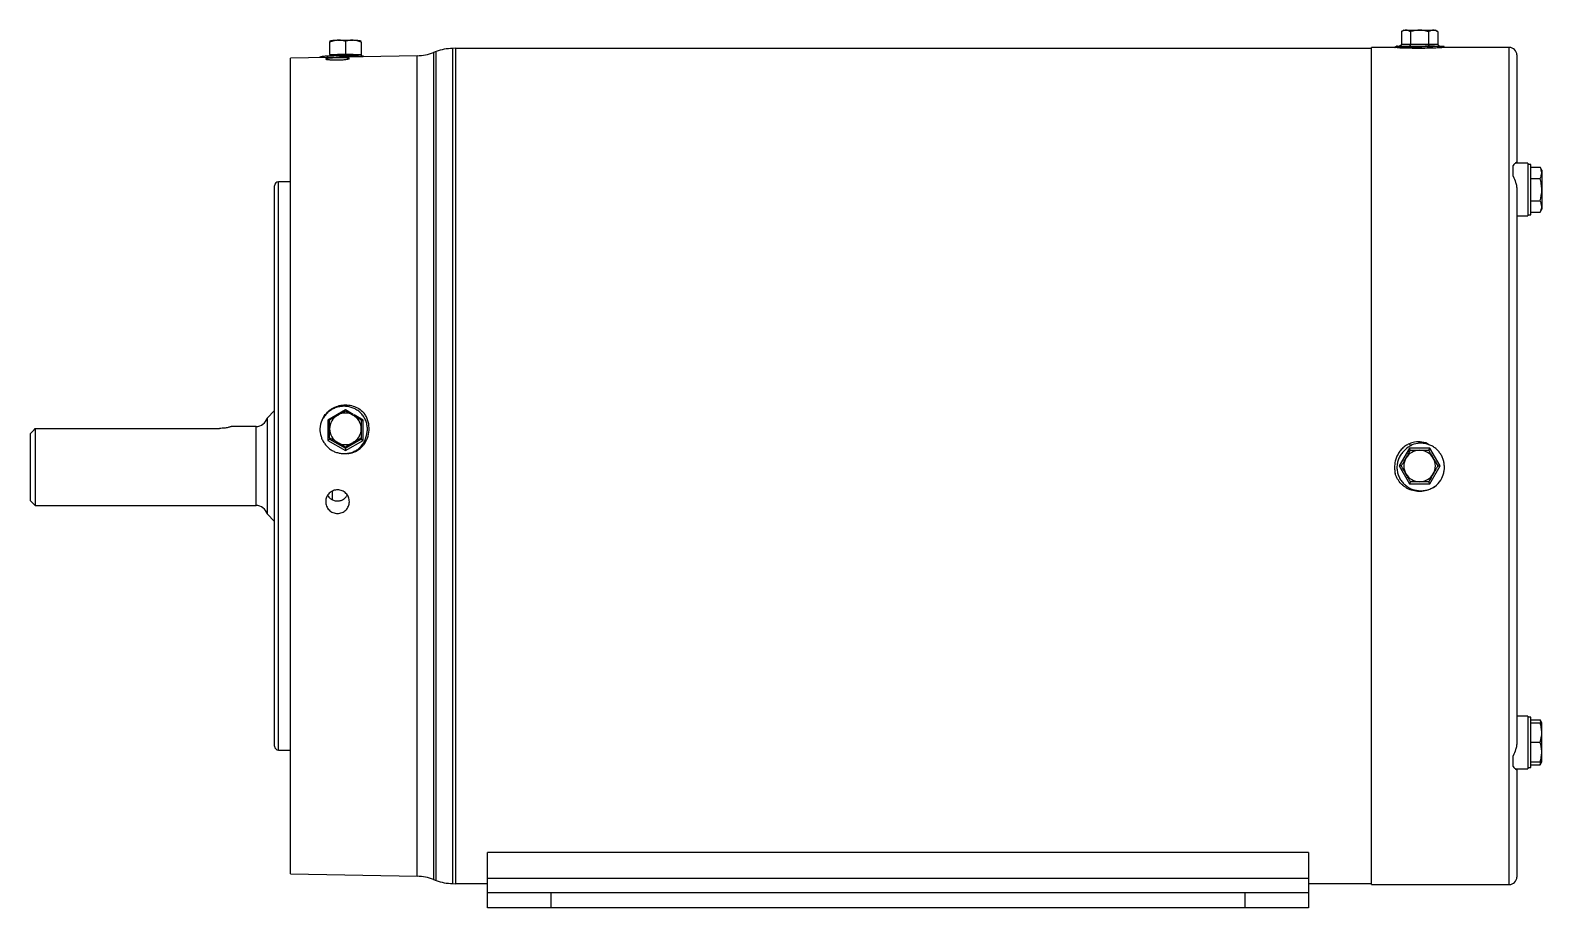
# Paper-space layout '_Back' of a CAD drawing. Header units: inches. Extents: x -7 to 5, y -3.5 to 3.5.
import ezdxf

# ---------------------------------------------------------------- set-up
doc = ezdxf.new("R2010")
doc.units = ezdxf.units.IN
doc.header["$MEASUREMENT"] = 0

psp = doc.layouts.new('_Back')

# ---------------------------------------------------------------- linework, layer by layer
at = {"color": 7, "linetype": 'Continuous', "lineweight": 25}
for p, q in [((-4.623, 3.364), (-4.626, 3.362)), ((-4.625, 3.357), (-4.625, 3.259)), ((-4.5, 3.364), (-4.5, 3.265)), ((-4.374, 3.362), (-4.377, 3.364)), ((-4.375, 3.357), (-4.375, 3.259)), ((3.88, 3.451), (3.861, 3.44)), ((3.861, 3.44), (3.861, 3.341)), ((3.933, 3.44), (3.933, 3.341)), ((4.077, 3.341), (4.077, 3.44)), ((4.149, 3.44), (4.13, 3.451)), ((4.149, 3.44), (4.149, 3.341)), ((-3.931, 3.249), (-4.936, 3.231)), ((-4.625, 3.259), (-4.5, 3.265)), ((-4.5, 3.265), (-4.375, 3.259)), ((-4.36, 3.244), (-4.357, 3.247)), ((-3.781, 3.282), (-3.803, 3.274)), ((-3.625, 3.308), (-3.653, 3.307)), ((-3.625, -3.308), (-3.625, 3.308)), ((3.625, 3.306), (-3.625, 3.306)), ((3.81, 3.315), (3.625, 3.315)), ((3.625, -3.315), (3.625, 3.315)), ((3.827, 3.327), (3.809, 3.316)), ((3.861, 3.341), (4.149, 3.341)), ((4.715, 3.315), (4.18, 3.315)), ((4.775, 3.255), (4.775, 2.397)), ((-4.936, -3.231), (-4.936, 3.231)), ((4.861, 2.397), (4.762, 2.397)), ((4.861, 2.397), (4.861, 1.98)), ((4.745, 2.295), (4.745, 2.381)), ((4.886, 2.388), (4.861, 2.388)), ((4.886, 1.989), (4.886, 2.388)), ((4.886, 2.367), (4.959, 2.367)), ((4.886, 2.278), (4.959, 2.278)), ((4.973, 2.343), (4.959, 2.367)), ((4.973, 2.343), (4.973, 2.034)), ((-5.061, -2.22), (-5.061, 2.22)), ((-4.936, 2.25), (-5.031, 2.25)), ((4.775, 2.19), (4.775, -2.19)), ((4.886, 2.099), (4.959, 2.099)), ((4.775, 1.98), (4.861, 1.98)), ((4.861, 1.989), (4.886, 1.989)), ((4.886, 2.01), (4.959, 2.01)), ((4.959, 2.01), (4.973, 2.034)), ((-5.061, 0.44), (-5.121, 0.38)), ((-5.121, 0.38), (-5.121, -0.38)), ((-4.5, 0.444), (-4.64, 0.364)), ((-4.64, 0.364), (-4.64, 0.203)), ((-4.36, 0.203), (-4.36, 0.364)), ((-6.996, 0.256), (-6.996, -0.272)), ((-6.956, 0.298), (-6.956, -0.312)), ((-6.956, 0.298), (-5.496, 0.298)), ((-5.208, 0.312), (-5.402, 0.312)), ((-4.64, 0.203), (-4.5, 0.122)), ((-4.625, 0.221), (-4.625, 0.213)), ((-4.625, 0.213), (-4.5, 0.141)), ((-4.5, 0.141), (-4.375, 0.213)), ((-4.5, 0.122), (-4.36, 0.203)), ((-4.5, 0.149), (-4.5, 0.141)), ((-4.375, 0.221), (-4.375, 0.213)), ((-4.349, 0.176), (-4.36, 0.184)), ((3.924, 0.14), (3.843, 0)), ((3.924, 0.176), (3.934, 0.156)), ((4.086, 0.14), (3.924, 0.14)), ((4.167, 0), (4.086, 0.14)), ((3.843, 0), (3.924, -0.14)), ((4.086, -0.14), (4.167, 0)), ((-4.604, -0.2), (-4.604, -0.269)), ((3.924, -0.14), (4.086, -0.14)), ((-6.996, -0.272), (-6.956, -0.312)), ((-6.956, -0.312), (-5.208, -0.312)), ((-5.121, -0.38), (-5.061, -0.44)), ((4.861, -1.98), (4.775, -1.98)), ((4.861, -1.98), (4.861, -2.397)), ((4.886, -1.989), (4.861, -1.989)), ((4.886, -2.388), (4.886, -1.989)), ((4.886, -2.01), (4.959, -2.01)), ((4.886, -2.034), (4.959, -2.034)), ((4.973, -2.034), (4.959, -2.01)), ((4.973, -2.343), (4.973, -2.034)), ((-5.031, -2.25), (-4.936, -2.25)), ((4.886, -2.188), (4.959, -2.188)), ((4.745, -2.381), (4.745, -2.295)), ((4.861, -2.388), (4.886, -2.388)), ((4.886, -2.343), (4.959, -2.343)), ((4.886, -2.367), (4.959, -2.367)), ((4.959, -2.367), (4.973, -2.343)), ((4.959, -2.367), (4.966, -2.343)), ((4.761, -2.397), (4.861, -2.397)), ((4.775, -2.397), (4.775, -3.255)), ((3.125, -3.062), (-3.375, -3.062)), ((-3.375, -3.499), (-3.375, -3.062)), ((3.125, -3.062), (3.125, -3.499)), ((-4.936, -3.231), (-3.931, -3.249)), ((-3.803, -3.274), (-3.781, -3.282)), ((-3.653, -3.307), (-3.625, -3.308)), ((-3.625, -3.306), (-3.375, -3.306)), ((3.125, -3.267), (-3.375, -3.267)), ((3.125, -3.306), (3.625, -3.306)), ((3.625, -3.315), (4.715, -3.315)), ((3.125, -3.379), (-3.375, -3.379)), ((-2.875, -3.379), (-2.875, -3.499)), ((2.625, -3.499), (2.625, -3.379)), ((3.125, -3.499), (-3.375, -3.499))]:
    psp.add_line(p, q, dxfattribs=at)
at = {"color": 8, "linetype": 'Continuous', "lineweight": 25}
for p, q in [((-3.931, -3.249), (-3.931, 3.249)), ((-3.803, 3.274), (-3.803, -3.274)), ((-3.781, -3.282), (-3.781, 3.282)), ((-3.653, 3.307), (-3.653, -3.307)), ((4.715, -3.315), (4.715, 3.315)), ((-5.031, -2.25), (-5.031, 2.25)), ((-4.439, 0.409), (-4.5, 0.444)), ((-4.36, 0.364), (-4.43, 0.404)), ((-5.208, -0.312), (-5.208, 0.312))]:
    psp.add_line(p, q, dxfattribs=at)
at = {"color": 7, "linetype": 'Continuous', "lineweight": 25}
for centre, radius, start, end in [((-3.938, 3.624), 0.375, 271, 291), ((-3.646, 2.932), 0.375, 91, 111), ((4.715, 3.255), 0.06, 0, 90), ((-5.031, 2.22), 0.03, 90, 180), ((-5.208, 0.402), 0.09, 270, 345.6047), ((-5.208, -0.402), 0.09, 14.3953, 90), ((-5.031, -2.22), 0.03, 180, 270), ((-3.938, -3.624), 0.375, 69, 89), ((-3.646, -2.932), 0.375, 249, 269), ((4.715, -3.255), 0.06, 270, 0)]:
    psp.add_arc(centre, radius, start, end, dxfattribs=at)
for points, knots in [([(-4.563, 3.372), (-4.565, 3.371), (-4.57, 3.371), (-4.578, 3.37), (-4.585, 3.369), (-4.596, 3.367), (-4.609, 3.363), (-4.62, 3.359), (-4.625, 3.357)], [0, 0, 0, 0, 0.119164, 0.239723, 0.361866, 0.485774, 0.734265, 1, 1, 1, 1]), ([(-4.563, 3.372), (-4.572, 3.371), (-4.59, 3.37), (-4.609, 3.368), (-4.621, 3.366), (-4.622, 3.364), (-4.623, 3.364)], [0, 0, 0, 0, 0.292464, 0.584928, 0.877392, 1, 1, 1, 1]), ([(-4.5, 3.364), (-4.503, 3.364), (-4.508, 3.366), (-4.516, 3.368), (-4.524, 3.369), (-4.534, 3.371), (-4.547, 3.372), (-4.557, 3.372), (-4.563, 3.372)], [0, 0, 0, 0, 0.135068, 0.265787, 0.392274, 0.514662, 0.760355, 1, 1, 1, 1]), ([(-4.563, 3.372), (-4.544, 3.373), (-4.522, 3.373), (-4.478, 3.373), (-4.456, 3.373), (-4.438, 3.372)], [0, 0, 0, 0, 0.5, 0.5, 1, 1, 1, 1]), ([(-4.438, 3.372), (-4.44, 3.372), (-4.445, 3.372), (-4.453, 3.372), (-4.46, 3.371), (-4.471, 3.37), (-4.484, 3.368), (-4.495, 3.365), (-4.5, 3.364)], [0, 0, 0, 0, 0.119134, 0.239661, 0.361771, 0.485644, 0.734213, 1, 1, 1, 1]), ([(-4.377, 3.364), (-4.378, 3.364), (-4.379, 3.366), (-4.391, 3.368), (-4.41, 3.37), (-4.428, 3.371), (-4.438, 3.372)], [0, 0, 0, 0, 0.122608, 0.415072, 0.707536, 1, 1, 1, 1]), ([(-4.375, 3.357), (-4.378, 3.358), (-4.383, 3.36), (-4.391, 3.363), (-4.399, 3.365), (-4.409, 3.368), (-4.422, 3.37), (-4.432, 3.371), (-4.438, 3.372)], [0, 0, 0, 0, 0.135032, 0.265717, 0.392175, 0.514535, 0.760293, 1, 1, 1, 1]), ([(3.897, 3.451), (3.895, 3.451), (3.892, 3.451), (3.888, 3.45), (3.883, 3.449), (3.878, 3.448), (3.87, 3.445), (3.864, 3.442), (3.861, 3.44)], [0, 0, 0, 0, 0.119164, 0.239723, 0.361866, 0.485774, 0.734265, 1, 1, 1, 1]), ([(3.933, 3.44), (3.931, 3.441), (3.928, 3.442), (3.923, 3.445), (3.919, 3.447), (3.913, 3.449), (3.906, 3.451), (3.9, 3.451), (3.897, 3.451)], [0, 0, 0, 0, 0.1350681, 0.2657866, 0.3922742, 0.5146617, 0.7603551, 1, 1, 1, 1]), ([(3.897, 3.451), (3.908, 3.451), (3.924, 3.451), (3.961, 3.451), (3.983, 3.451), (4.005, 3.451)], [0, 0, 0, 0, 0.5, 0.5, 1, 1, 1, 1]), ([(4.005, 3.451), (4.002, 3.451), (3.996, 3.451), (3.987, 3.45), (3.979, 3.449), (3.967, 3.448), (3.951, 3.445), (3.939, 3.442), (3.933, 3.44)], [0, 0, 0, 0, 0.119134, 0.239661, 0.361771, 0.485644, 0.734213, 1, 1, 1, 1]), ([(4.077, 3.44), (4.074, 3.441), (4.068, 3.442), (4.058, 3.445), (4.049, 3.447), (4.037, 3.449), (4.023, 3.451), (4.011, 3.451), (4.005, 3.451)], [0, 0, 0, 0, 0.135032, 0.265717, 0.392175, 0.514535, 0.760293, 1, 1, 1, 1]), ([(4.005, 3.451), (4.027, 3.451), (4.049, 3.451), (4.086, 3.451), (4.102, 3.451), (4.113, 3.451)], [0, 0, 0, 0, 0.5, 0.5, 1, 1, 1, 1]), ([(4.113, 3.451), (4.112, 3.451), (4.109, 3.451), (4.104, 3.45), (4.1, 3.449), (4.094, 3.448), (4.086, 3.445), (4.08, 3.442), (4.077, 3.44)], [0, 0, 0, 0, 0.11917, 0.239736, 0.361885, 0.4858, 0.734292, 1, 1, 1, 1]), ([(4.149, 3.44), (4.148, 3.441), (4.145, 3.442), (4.14, 3.445), (4.135, 3.447), (4.129, 3.449), (4.122, 3.451), (4.116, 3.451), (4.113, 3.451)], [0, 0, 0, 0, 0.134916, 0.265485, 0.391827, 0.514071, 0.760071, 1, 1, 1, 1]), ([(-4.702, 3.237), (-4.702, 3.238), (-4.699, 3.24), (-4.69, 3.243), (-4.687, 3.244), (-4.678, 3.245), (-4.673, 3.246), (-4.661, 3.247), (-4.654, 3.248), (-4.64, 3.249), (-4.633, 3.25), (-4.617, 3.251), (-4.608, 3.251), (-4.59, 3.252), (-4.581, 3.253), (-4.561, 3.253), (-4.551, 3.253), (-4.531, 3.254), (-4.521, 3.254), (-4.501, 3.254), (-4.491, 3.254), (-4.47, 3.253), (-4.46, 3.253), (-4.441, 3.253), (-4.432, 3.252), (-4.414, 3.251), (-4.405, 3.251), (-4.381, 3.249), (-4.367, 3.248), (-4.357, 3.247)], [0, 0, 0, 0, 0.125, 0.125, 0.1875, 0.1875, 0.25, 0.25, 0.3125, 0.3125, 0.375, 0.375, 0.4375, 0.4375, 0.5, 0.5, 0.5625, 0.5625, 0.625, 0.625, 0.6875, 0.6875, 0.75, 0.75, 0.8125, 0.8125, 0.875, 0.875, 1, 1, 1, 1]), ([(-4.49, 3.221), (-4.494, 3.22), (-4.499, 3.22), (-4.508, 3.219), (-4.513, 3.218), (-4.524, 3.217), (-4.53, 3.217), (-4.542, 3.216), (-4.548, 3.216), (-4.56, 3.216), (-4.566, 3.216), (-4.578, 3.216), (-4.584, 3.216), (-4.602, 3.216), (-4.613, 3.217), (-4.627, 3.218), (-4.632, 3.218), (-4.639, 3.219), (-4.643, 3.219), (-4.648, 3.22), (-4.651, 3.221), (-4.654, 3.222), (-4.655, 3.222), (-4.656, 3.224), (-4.656, 3.224), (-4.655, 3.225), (-4.654, 3.226), (-4.65, 3.227), (-4.648, 3.227), (-4.642, 3.228), (-4.638, 3.228), (-4.631, 3.229), (-4.626, 3.23), (-4.617, 3.23), (-4.612, 3.231), (-4.595, 3.231), (-4.583, 3.232), (-4.565, 3.232), (-4.559, 3.232), (-4.547, 3.232), (-4.541, 3.232), (-4.529, 3.232), (-4.523, 3.232), (-4.512, 3.232), (-4.507, 3.232), (-4.498, 3.232), (-4.494, 3.232), (-4.486, 3.231), (-4.482, 3.231), (-4.477, 3.23), (-4.474, 3.23), (-4.471, 3.229), (-4.47, 3.228), (-4.469, 3.227), (-4.469, 3.227), (-4.47, 3.226), (-4.471, 3.225), (-4.477, 3.223), (-4.483, 3.222), (-4.49, 3.221)], [0, 0, 0, 0, 0.03125, 0.03125, 0.0625, 0.0625, 0.09375, 0.09375, 0.125, 0.125, 0.15625, 0.15625, 0.1875, 0.1875, 0.25, 0.25, 0.28125, 0.28125, 0.3125, 0.3125, 0.34375, 0.34375, 0.375, 0.375, 0.40625, 0.40625, 0.4375, 0.4375, 0.46875, 0.46875, 0.5, 0.5, 0.53125, 0.53125, 0.5625, 0.5625, 0.625, 0.625, 0.65625, 0.65625, 0.6875, 0.6875, 0.71875, 0.71875, 0.75, 0.75, 0.78125, 0.78125, 0.8125, 0.8125, 0.84375, 0.84375, 0.875, 0.875, 0.90625, 0.90625, 0.9375, 0.9375, 1, 1, 1, 1]), ([(-4.604, 3.237), (-4.602, 3.237), (-4.587, 3.239), (-4.546, 3.242), (-4.489, 3.245), (-4.432, 3.246), (-4.388, 3.245), (-4.368, 3.244), (-4.36, 3.244)], [0, 0, 0, 0, 0.031579, 0.240392, 0.449248, 0.658141, 0.867069, 1, 1, 1, 1]), ([(-4.5, 3.265), (-4.5, 3.264), (-4.5, 3.263), (-4.5, 3.261), (-4.5, 3.259), (-4.5, 3.257), (-4.5, 3.255), (-4.5, 3.254), (-4.5, 3.252), (-4.5, 3.252), (-4.5, 3.252), (-4.5, 3.252)], [0, 0, 0, 0, 0.084476, 0.171269, 0.260932, 0.353968, 0.450828, 0.574732, 0.714344, 0.833102, 1, 1, 1, 1]), ([(-4.37, 3.248), (-4.37, 3.248), (-4.371, 3.249), (-4.373, 3.251), (-4.374, 3.254), (-4.375, 3.256), (-4.375, 3.258), (-4.375, 3.259)], [0, 0, 0, 0, 0.144457, 0.37308, 0.590675, 0.798987, 1, 1, 1, 1]), ([(3.81, 3.315), (3.808, 3.315), (3.806, 3.315), (3.81, 3.315), (3.812, 3.314)], [0, 0, 0, 0, 0.6751116, 1, 1, 1, 1]), ([(4.124, 3.326), (4.111, 3.326), (4.097, 3.325), (4.068, 3.324), (4.052, 3.324), (4.028, 3.323), (4.02, 3.323), (4.004, 3.322), (3.996, 3.322), (3.972, 3.321), (3.956, 3.321), (3.933, 3.32), (3.926, 3.32), (3.911, 3.319), (3.904, 3.319), (3.891, 3.319), (3.884, 3.318), (3.872, 3.318), (3.866, 3.318), (3.849, 3.317), (3.839, 3.316), (3.827, 3.316), (3.823, 3.315), (3.817, 3.315), (3.814, 3.315), (3.812, 3.314)], [0, 0, 0, 0, 0.125, 0.125, 0.25, 0.25, 0.3125, 0.3125, 0.375, 0.375, 0.5, 0.5, 0.5625, 0.5625, 0.625, 0.625, 0.6875, 0.6875, 0.75, 0.75, 0.875, 0.875, 0.9375, 0.9375, 1, 1, 1, 1]), ([(3.828, 3.314), (3.825, 3.314), (3.822, 3.314), (3.816, 3.314), (3.814, 3.314), (3.812, 3.314)], [0, 0, 0, 0, 0.5, 0.5, 1, 1, 1, 1]), ([(3.828, 3.326), (3.828, 3.326), (3.828, 3.326), (3.851, 3.326), (3.892, 3.326), (3.948, 3.326), (4.012, 3.326), (4.074, 3.326), (4.109, 3.326), (4.124, 3.326)], [0, 0, 0, 0, 0.100772, 0.248333, 0.398942, 0.553148, 0.709911, 0.869041, 1, 1, 1, 1]), ([(3.828, 3.314), (3.832, 3.314), (3.837, 3.314), (3.847, 3.315), (3.853, 3.315), (3.871, 3.316), (3.884, 3.316), (3.914, 3.317), (3.93, 3.318), (3.954, 3.318), (3.963, 3.319), (3.98, 3.319), (3.989, 3.32), (4.006, 3.32), (4.015, 3.32), (4.032, 3.321), (4.041, 3.321), (4.057, 3.322), (4.066, 3.322), (4.082, 3.322), (4.09, 3.323), (4.113, 3.323), (4.127, 3.324), (4.147, 3.325), (4.153, 3.325), (4.164, 3.325), (4.17, 3.326), (4.174, 3.326)], [0, 0, 0, 0, 0.0625, 0.0625, 0.125, 0.125, 0.25, 0.25, 0.375, 0.375, 0.4375, 0.4375, 0.5, 0.5, 0.5625, 0.5625, 0.625, 0.625, 0.6875, 0.6875, 0.75, 0.75, 0.875, 0.875, 0.9375, 0.9375, 1, 1, 1, 1]), ([(3.828, 3.314), (3.842, 3.313), (3.87, 3.312), (3.93, 3.31), (3.997, 3.31), (4.065, 3.31), (4.124, 3.312), (4.164, 3.314), (4.183, 3.315), (4.181, 3.315), (4.18, 3.315)], [0, 0, 0, 0, 0.1330745, 0.2703916, 0.4123147, 0.5552362, 0.6952808, 0.8287729, 0.9537892, 1, 1, 1, 1]), ([(3.861, 3.341), (3.861, 3.34), (3.861, 3.339), (3.86, 3.337), (3.859, 3.335), (3.858, 3.333), (3.856, 3.331), (3.854, 3.329), (3.851, 3.327), (3.847, 3.326), (3.845, 3.326), (3.843, 3.326)], [0, 0, 0, 0, 0.084477, 0.171274, 0.260945, 0.353994, 0.45087, 0.574655, 0.714328, 0.833072, 1, 1, 1, 1]), ([(3.933, 3.341), (3.933, 3.34), (3.933, 3.339), (3.932, 3.337), (3.932, 3.335), (3.931, 3.333), (3.93, 3.331), (3.929, 3.329), (3.928, 3.327), (3.926, 3.326), (3.925, 3.326), (3.924, 3.326)], [0, 0, 0, 0, 0.0844767, 0.1712737, 0.260945, 0.3539937, 0.4508699, 0.574655, 0.7143281, 0.8330716, 1, 1, 1, 1]), ([(4.086, 3.326), (4.085, 3.326), (4.084, 3.326), (4.083, 3.327), (4.082, 3.327), (4.081, 3.329), (4.079, 3.331), (4.078, 3.334), (4.077, 3.337), (4.077, 3.34), (4.077, 3.341)], [0, 0, 0, 0, 0.11681, 0.212178, 0.286099, 0.425812, 0.549727, 0.708818, 0.858132, 1, 1, 1, 1]), ([(4.149, 3.341), (4.149, 3.34), (4.149, 3.339), (4.15, 3.337), (4.151, 3.335), (4.152, 3.333), (4.154, 3.331), (4.156, 3.329), (4.159, 3.327), (4.163, 3.326), (4.165, 3.326), (4.167, 3.326)], [0, 0, 0, 0, 0.084476, 0.171269, 0.260932, 0.353968, 0.450828, 0.574732, 0.714344, 0.833102, 1, 1, 1, 1]), ([(4.174, 3.326), (4.185, 3.326), (4.201, 3.326), (4.199, 3.326), (4.199, 3.326)], [0, 0, 0, 0, 0.639378, 1, 1, 1, 1]), ([(4.181, 3.314), (4.185, 3.316), (4.191, 3.32), (4.197, 3.323), (4.2, 3.325)], [0, 0, 0, 0, 0.572663, 1, 1, 1, 1]), ([(4.775, 2.408), (4.775, 2.408), (4.774, 2.408), (4.771, 2.405), (4.768, 2.403), (4.76, 2.396), (4.753, 2.39), (4.745, 2.381)], [0, 0, 0, 0, 0.25, 0.25, 0.5, 0.5, 1, 1, 1, 1]), ([(4.745, 2.295), (4.753, 2.28), (4.76, 2.263), (4.768, 2.237), (4.771, 2.227), (4.774, 2.209), (4.775, 2.199), (4.775, 2.19)], [0, 0, 0, 0, 0.5, 0.5, 0.75, 0.75, 1, 1, 1, 1]), ([(4.973, 2.322), (4.973, 2.33), (4.971, 2.337), (4.966, 2.352), (4.963, 2.359), (4.959, 2.367)], [0, 0, 0, 0, 0.5, 0.5, 1, 1, 1, 1]), ([(4.959, 2.278), (4.963, 2.285), (4.966, 2.292), (4.971, 2.307), (4.973, 2.315), (4.973, 2.322)], [0, 0, 0, 0, 0.5, 0.5, 1, 1, 1, 1]), ([(4.973, 2.188), (4.973, 2.204), (4.971, 2.219), (4.966, 2.248), (4.963, 2.263), (4.959, 2.278)], [0, 0, 0, 0, 0.5, 0.5, 1, 1, 1, 1]), ([(4.973, 2.055), (4.973, 2.062), (4.971, 2.07), (4.966, 2.085), (4.963, 2.092), (4.959, 2.099)], [0, 0, 0, 0, 0.5, 0.5, 1, 1, 1, 1]), ([(-4.685, 0.365), (-4.678, 0.38), (-4.67, 0.394), (-4.655, 0.413), (-4.649, 0.419), (-4.638, 0.431), (-4.632, 0.436), (-4.619, 0.446), (-4.612, 0.451), (-4.598, 0.459), (-4.591, 0.463), (-4.568, 0.473), (-4.553, 0.478), (-4.528, 0.482), (-4.52, 0.483), (-4.504, 0.484), (-4.496, 0.484), (-4.471, 0.483), (-4.455, 0.48), (-4.424, 0.47), (-4.409, 0.463), (-4.38, 0.446), (-4.368, 0.435), (-4.356, 0.424)], [0, 0, 0, 0, 0.125, 0.125, 0.1875, 0.1875, 0.25, 0.25, 0.3125, 0.3125, 0.375, 0.375, 0.5, 0.5, 0.5625, 0.5625, 0.625, 0.625, 0.75, 0.75, 0.875, 0.875, 1, 1, 1, 1]), ([(-4.331, 0.252), (-4.329, 0.263), (-4.327, 0.274), (-4.326, 0.296), (-4.326, 0.308), (-4.33, 0.33), (-4.332, 0.341), (-4.34, 0.363), (-4.345, 0.373), (-4.356, 0.392), (-4.363, 0.402), (-4.378, 0.419), (-4.386, 0.427), (-4.404, 0.44), (-4.414, 0.447), (-4.434, 0.457), (-4.444, 0.461), (-4.466, 0.468), (-4.477, 0.47), (-4.5, 0.473), (-4.511, 0.473), (-4.534, 0.472), (-4.545, 0.47), (-4.567, 0.465), (-4.578, 0.461), (-4.599, 0.452), (-4.609, 0.447), (-4.628, 0.434), (-4.636, 0.427), (-4.653, 0.412), (-4.66, 0.403), (-4.674, 0.385), (-4.68, 0.375), (-4.685, 0.365)], [0, 0, 0, 0, 0.0625, 0.0625, 0.125, 0.125, 0.1875, 0.1875, 0.25, 0.25, 0.3125, 0.3125, 0.375, 0.375, 0.4375, 0.4375, 0.5, 0.5, 0.5625, 0.5625, 0.625, 0.625, 0.6875, 0.6875, 0.75, 0.75, 0.8125, 0.8125, 0.875, 0.875, 0.9375, 0.9375, 1, 1, 1, 1]), ([(-4.64, 0.364), (-4.639, 0.363), (-4.638, 0.362), (-4.636, 0.361), (-4.633, 0.36), (-4.631, 0.359), (-4.629, 0.358), (-4.627, 0.357), (-4.625, 0.356), (-4.625, 0.356), (-4.625, 0.356)], [0, 0, 0, 0, 0.11681, 0.212178, 0.286099, 0.425812, 0.549727, 0.708818, 0.858132, 1, 1, 1, 1]), ([(-4.563, 0.402), (-4.581, 0.391), (-4.597, 0.375), (-4.619, 0.338), (-4.625, 0.316), (-4.625, 0.294)], [0, 0, 0, 0, 0.5, 0.5, 1, 1, 1, 1]), ([(-4.625, 0.365), (-4.622, 0.367), (-4.617, 0.37), (-4.609, 0.375), (-4.601, 0.38), (-4.591, 0.386), (-4.578, 0.393), (-4.568, 0.399), (-4.563, 0.402)], [0, 0, 0, 0, 0.135032, 0.265717, 0.392175, 0.514535, 0.760293, 1, 1, 1, 1]), ([(-4.625, 0.294), (-4.625, 0.297), (-4.625, 0.303), (-4.625, 0.312), (-4.625, 0.32), (-4.625, 0.332), (-4.625, 0.347), (-4.625, 0.359), (-4.625, 0.365)], [0, 0, 0, 0, 0.11917, 0.239736, 0.361885, 0.4858, 0.734292, 1, 1, 1, 1]), ([(-4.563, 0.402), (-4.56, 0.403), (-4.555, 0.406), (-4.547, 0.411), (-4.54, 0.415), (-4.529, 0.421), (-4.516, 0.428), (-4.505, 0.434), (-4.5, 0.437)], [0, 0, 0, 0, 0.119134, 0.2396613, 0.3617706, 0.4856436, 0.7342133, 1, 1, 1, 1]), ([(-4.438, 0.402), (-4.456, 0.413), (-4.478, 0.419), (-4.522, 0.419), (-4.544, 0.413), (-4.563, 0.402)], [0, 0, 0, 0, 0.5, 0.5, 1, 1, 1, 1]), ([(-4.5, 0.437), (-4.497, 0.435), (-4.492, 0.433), (-4.484, 0.428), (-4.476, 0.424), (-4.466, 0.418), (-4.453, 0.411), (-4.443, 0.405), (-4.438, 0.402)], [0, 0, 0, 0, 0.135068, 0.265787, 0.392274, 0.514662, 0.760355, 1, 1, 1, 1]), ([(-4.375, 0.294), (-4.375, 0.316), (-4.381, 0.338), (-4.403, 0.375), (-4.419, 0.391), (-4.438, 0.402)], [0, 0, 0, 0, 0.5, 0.5, 1, 1, 1, 1]), ([(-4.438, 0.402), (-4.435, 0.401), (-4.43, 0.398), (-4.422, 0.393), (-4.415, 0.389), (-4.404, 0.383), (-4.391, 0.375), (-4.38, 0.368), (-4.375, 0.365)], [0, 0, 0, 0, 0.119164, 0.239723, 0.361866, 0.485774, 0.734265, 1, 1, 1, 1]), ([(-4.375, 0.365), (-4.375, 0.362), (-4.375, 0.356), (-4.375, 0.347), (-4.375, 0.338), (-4.375, 0.326), (-4.375, 0.312), (-4.375, 0.3), (-4.375, 0.294)], [0, 0, 0, 0, 0.1349157, 0.2654853, 0.3918269, 0.5140709, 0.7600707, 1, 1, 1, 1]), ([(-4.375, 0.356), (-4.375, 0.356), (-4.375, 0.356), (-4.374, 0.356), (-4.374, 0.357), (-4.372, 0.357), (-4.371, 0.358), (-4.369, 0.359), (-4.366, 0.36), (-4.363, 0.362), (-4.361, 0.363), (-4.36, 0.364)], [0, 0, 0, 0, 0.084477, 0.171274, 0.260945, 0.353994, 0.45087, 0.574655, 0.714328, 0.833072, 1, 1, 1, 1]), ([(-4.349, 0.176), (-4.337, 0.194), (-4.327, 0.214), (-4.315, 0.257), (-4.312, 0.279), (-4.313, 0.323), (-4.317, 0.345), (-4.328, 0.376), (-4.333, 0.386), (-4.343, 0.406), (-4.349, 0.415), (-4.356, 0.424)], [0, 0, 0, 0, 0.25, 0.25, 0.5, 0.5, 0.75, 0.75, 0.875, 0.875, 1, 1, 1, 1]), ([(-5.402, 0.312), (-5.402, 0.312), (-5.402, 0.312), (-5.405, 0.311), (-5.407, 0.311), (-5.411, 0.31), (-5.414, 0.309), (-5.421, 0.307), (-5.425, 0.306), (-5.438, 0.303), (-5.448, 0.301), (-5.465, 0.299), (-5.471, 0.299), (-5.483, 0.298), (-5.49, 0.298), (-5.496, 0.298)], [0, 0, 0, 0, 0.125, 0.125, 0.25, 0.25, 0.375, 0.375, 0.5, 0.5, 0.75, 0.75, 0.875, 0.875, 1, 1, 1, 1]), ([(-4.702, 0.295), (-4.702, 0.274), (-4.699, 0.254), (-4.69, 0.225), (-4.687, 0.215), (-4.678, 0.197), (-4.673, 0.189), (-4.661, 0.172), (-4.654, 0.164), (-4.64, 0.149), (-4.633, 0.143), (-4.617, 0.13), (-4.608, 0.125), (-4.59, 0.115), (-4.581, 0.111), (-4.561, 0.105), (-4.551, 0.102), (-4.531, 0.099), (-4.521, 0.098), (-4.501, 0.098), (-4.491, 0.099), (-4.47, 0.102), (-4.46, 0.104), (-4.441, 0.111), (-4.432, 0.115), (-4.414, 0.125), (-4.405, 0.13), (-4.381, 0.149), (-4.367, 0.164), (-4.357, 0.182)], [0, 0, 0, 0, 0.125, 0.125, 0.1875, 0.1875, 0.25, 0.25, 0.3125, 0.3125, 0.375, 0.375, 0.4375, 0.4375, 0.5, 0.5, 0.5625, 0.5625, 0.625, 0.625, 0.6875, 0.6875, 0.75, 0.75, 0.8125, 0.8125, 0.875, 0.875, 1, 1, 1, 1]), ([(-4.625, 0.294), (-4.625, 0.272), (-4.619, 0.251), (-4.597, 0.213), (-4.581, 0.197), (-4.563, 0.186)], [0, 0, 0, 0, 0.5, 0.5, 1, 1, 1, 1]), ([(-4.625, 0.221), (-4.625, 0.225), (-4.625, 0.231), (-4.625, 0.24), (-4.625, 0.25), (-4.625, 0.262), (-4.625, 0.276), (-4.625, 0.288), (-4.625, 0.294)], [0, 0, 0, 0, 0.1349157, 0.2654853, 0.3918269, 0.5140709, 0.7600707, 1, 1, 1, 1]), ([(-4.438, 0.186), (-4.419, 0.197), (-4.403, 0.213), (-4.381, 0.251), (-4.375, 0.272), (-4.375, 0.294)], [0, 0, 0, 0, 0.5, 0.5, 1, 1, 1, 1]), ([(-4.375, 0.294), (-4.375, 0.291), (-4.375, 0.285), (-4.375, 0.277), (-4.375, 0.268), (-4.375, 0.256), (-4.375, 0.24), (-4.375, 0.228), (-4.375, 0.221)], [0, 0, 0, 0, 0.11917, 0.239736, 0.361885, 0.4858, 0.734292, 1, 1, 1, 1]), ([(-4.625, 0.213), (-4.625, 0.213), (-4.625, 0.212), (-4.626, 0.212), (-4.626, 0.211), (-4.628, 0.21), (-4.629, 0.209), (-4.631, 0.208), (-4.634, 0.206), (-4.637, 0.205), (-4.639, 0.203), (-4.64, 0.203)], [0, 0, 0, 0, 0.0844762, 0.1712687, 0.2609318, 0.3539682, 0.4508285, 0.5747318, 0.7143439, 0.8331023, 1, 1, 1, 1]), ([(-4.563, 0.186), (-4.565, 0.188), (-4.57, 0.191), (-4.578, 0.195), (-4.585, 0.199), (-4.596, 0.205), (-4.609, 0.213), (-4.62, 0.218), (-4.625, 0.221)], [0, 0, 0, 0, 0.119164, 0.239723, 0.361866, 0.485774, 0.734265, 1, 1, 1, 1]), ([(-4.5, 0.149), (-4.503, 0.151), (-4.508, 0.154), (-4.516, 0.159), (-4.524, 0.164), (-4.534, 0.17), (-4.547, 0.177), (-4.557, 0.183), (-4.563, 0.186)], [0, 0, 0, 0, 0.135068, 0.265787, 0.392274, 0.514662, 0.760355, 1, 1, 1, 1]), ([(-4.563, 0.186), (-4.544, 0.175), (-4.522, 0.17), (-4.478, 0.17), (-4.456, 0.175), (-4.438, 0.186)], [0, 0, 0, 0, 0.5, 0.5, 1, 1, 1, 1]), ([(-4.438, 0.186), (-4.44, 0.185), (-4.445, 0.182), (-4.453, 0.177), (-4.46, 0.173), (-4.471, 0.167), (-4.484, 0.159), (-4.495, 0.153), (-4.5, 0.149)], [0, 0, 0, 0, 0.119134, 0.239661, 0.361771, 0.485644, 0.734213, 1, 1, 1, 1]), ([(-4.5, 0.141), (-4.5, 0.141), (-4.5, 0.14), (-4.5, 0.14), (-4.5, 0.139), (-4.5, 0.137), (-4.5, 0.135), (-4.5, 0.133), (-4.5, 0.13), (-4.5, 0.126), (-4.5, 0.124), (-4.5, 0.122)], [0, 0, 0, 0, 0.084476, 0.171269, 0.260932, 0.353968, 0.450828, 0.574732, 0.714344, 0.833102, 1, 1, 1, 1]), ([(-4.484, 0.1), (-4.476, 0.1), (-4.449, 0.1), (-4.406, 0.12), (-4.37, 0.149), (-4.354, 0.17), (-4.349, 0.176)], [0, 0, 0, 0, 0.150886, 0.499891, 0.863694, 1, 1, 1, 1]), ([(-4.375, 0.221), (-4.378, 0.22), (-4.383, 0.217), (-4.391, 0.212), (-4.399, 0.208), (-4.409, 0.202), (-4.422, 0.195), (-4.432, 0.189), (-4.438, 0.186)], [0, 0, 0, 0, 0.135032, 0.265717, 0.392175, 0.514535, 0.760293, 1, 1, 1, 1]), ([(-4.375, 0.213), (-4.375, 0.213), (-4.375, 0.212), (-4.374, 0.212), (-4.374, 0.211), (-4.372, 0.21), (-4.371, 0.209), (-4.369, 0.208), (-4.366, 0.206), (-4.363, 0.205), (-4.361, 0.203), (-4.36, 0.203)], [0, 0, 0, 0, 0.084477, 0.171274, 0.260945, 0.353994, 0.45087, 0.574655, 0.714328, 0.833072, 1, 1, 1, 1]), ([(3.924, 0.176), (3.913, 0.172), (3.903, 0.166), (3.884, 0.153), (3.875, 0.145), (3.858, 0.128), (3.85, 0.119), (3.837, 0.1), (3.831, 0.089), (3.821, 0.068), (3.817, 0.057), (3.811, 0.034), (3.809, 0.023), (3.807, -0.001), (3.806, -0.012), (3.808, -0.036), (3.809, -0.048), (3.812, -0.059)], [0, 0, 0, 0, 0.125, 0.125, 0.25, 0.25, 0.375, 0.375, 0.5, 0.5, 0.625, 0.625, 0.75, 0.75, 0.875, 0.875, 1, 1, 1, 1]), ([(4.005, 0.125), (3.983, 0.125), (3.961, 0.119), (3.924, 0.097), (3.908, 0.081), (3.897, 0.062)], [0, 0, 0, 0, 0.5, 0.5, 1, 1, 1, 1]), ([(3.897, 0.062), (3.898, 0.065), (3.901, 0.07), (3.906, 0.078), (3.91, 0.085), (3.916, 0.096), (3.924, 0.109), (3.93, 0.12), (3.933, 0.125)], [0, 0, 0, 0, 0.11917, 0.239736, 0.361885, 0.4858, 0.734292, 1, 1, 1, 1]), ([(4.08, 0.168), (4.08, 0.168), (4.065, 0.181), (4.024, 0.191), (3.97, 0.193), (3.938, 0.181), (3.924, 0.176)], [0, 0, 0, 0, 0.005607, 0.372748, 0.730168, 1, 1, 1, 1]), ([(3.933, 0.125), (3.933, 0.125), (3.933, 0.125), (3.932, 0.126), (3.932, 0.126), (3.931, 0.128), (3.93, 0.129), (3.929, 0.131), (3.928, 0.134), (3.926, 0.137), (3.925, 0.139), (3.924, 0.14)], [0, 0, 0, 0, 0.084477, 0.171274, 0.260945, 0.353994, 0.45087, 0.574655, 0.714328, 0.833072, 1, 1, 1, 1]), ([(4.174, -0.111), (4.185, -0.093), (4.192, -0.074), (4.199, -0.045), (4.201, -0.034), (4.202, -0.014), (4.202, -0.004), (4.2, 0.016), (4.199, 0.027), (4.194, 0.046), (4.191, 0.056), (4.183, 0.075), (4.178, 0.084), (4.167, 0.101), (4.161, 0.109), (4.148, 0.125), (4.14, 0.132), (4.125, 0.145), (4.116, 0.151), (4.099, 0.161), (4.089, 0.165), (4.07, 0.172), (4.06, 0.175), (4.041, 0.179), (4.03, 0.18), (4.01, 0.181), (4, 0.18), (3.97, 0.176), (3.95, 0.17), (3.932, 0.16)], [0, 0, 0, 0, 0.125, 0.125, 0.1875, 0.1875, 0.25, 0.25, 0.3125, 0.3125, 0.375, 0.375, 0.4375, 0.4375, 0.5, 0.5, 0.5625, 0.5625, 0.625, 0.625, 0.6875, 0.6875, 0.75, 0.75, 0.8125, 0.8125, 0.875, 0.875, 1, 1, 1, 1]), ([(3.933, 0.125), (3.936, 0.125), (3.942, 0.125), (3.952, 0.125), (3.961, 0.125), (3.973, 0.125), (3.987, 0.125), (3.999, 0.125), (4.005, 0.125)], [0, 0, 0, 0, 0.135032, 0.265717, 0.392175, 0.514535, 0.760293, 1, 1, 1, 1]), ([(4.113, 0.062), (4.102, 0.081), (4.086, 0.097), (4.049, 0.119), (4.027, 0.125), (4.005, 0.125)], [0, 0, 0, 0, 0.5, 0.5, 1, 1, 1, 1]), ([(4.005, 0.125), (4.008, 0.125), (4.014, 0.125), (4.023, 0.125), (4.031, 0.125), (4.043, 0.125), (4.059, 0.125), (4.071, 0.125), (4.077, 0.125)], [0, 0, 0, 0, 0.119134, 0.2396613, 0.3617706, 0.4856436, 0.7342133, 1, 1, 1, 1]), ([(4.077, 0.125), (4.077, 0.125), (4.077, 0.125), (4.078, 0.126), (4.078, 0.126), (4.079, 0.128), (4.08, 0.129), (4.081, 0.131), (4.082, 0.134), (4.084, 0.137), (4.085, 0.139), (4.086, 0.14)], [0, 0, 0, 0, 0.084476, 0.171269, 0.260932, 0.353968, 0.450828, 0.574732, 0.714344, 0.833102, 1, 1, 1, 1]), ([(4.077, 0.125), (4.079, 0.122), (4.082, 0.117), (4.087, 0.109), (4.091, 0.101), (4.097, 0.091), (4.104, 0.078), (4.11, 0.068), (4.113, 0.062)], [0, 0, 0, 0, 0.135068, 0.265787, 0.392274, 0.514662, 0.760355, 1, 1, 1, 1]), ([(3.875, 0.112), (3.867, 0.104), (3.86, 0.095), (3.848, 0.076), (3.842, 0.065), (3.834, 0.044), (3.831, 0.033), (3.827, 0.011), (3.826, 0), (3.826, -0.023), (3.827, -0.034), (3.831, -0.057), (3.835, -0.068), (3.843, -0.089), (3.848, -0.099), (3.86, -0.118), (3.867, -0.127), (3.883, -0.144), (3.891, -0.151), (3.91, -0.165), (3.919, -0.171), (3.939, -0.181), (3.95, -0.185), (3.972, -0.191), (3.983, -0.194), (4.006, -0.196), (4.017, -0.196), (4.04, -0.195), (4.051, -0.193), (4.073, -0.188), (4.084, -0.184), (4.105, -0.175), (4.115, -0.17), (4.124, -0.164)], [0, 0, 0, 0, 0.0625, 0.0625, 0.125, 0.125, 0.1875, 0.1875, 0.25, 0.25, 0.3125, 0.3125, 0.375, 0.375, 0.4375, 0.4375, 0.5, 0.5, 0.5625, 0.5625, 0.625, 0.625, 0.6875, 0.6875, 0.75, 0.75, 0.8125, 0.8125, 0.875, 0.875, 0.9375, 0.9375, 1, 1, 1, 1]), ([(3.861, 0), (3.861, 0), (3.861, 0), (3.86, 0), (3.859, 0), (3.858, 0), (3.856, 0), (3.854, 0), (3.851, 0), (3.847, 0), (3.845, 0), (3.843, 0)], [0, 0, 0, 0, 0.084477, 0.171274, 0.260945, 0.353994, 0.45087, 0.574655, 0.714328, 0.833072, 1, 1, 1, 1]), ([(3.861, 0), (3.862, 0.003), (3.865, 0.008), (3.87, 0.016), (3.875, 0.024), (3.881, 0.034), (3.888, 0.047), (3.894, 0.057), (3.897, 0.062)], [0, 0, 0, 0, 0.134916, 0.265485, 0.391827, 0.514071, 0.760071, 1, 1, 1, 1]), ([(3.897, 0.062), (3.886, 0.044), (3.88, 0.022), (3.88, -0.022), (3.886, -0.044), (3.897, -0.062)], [0, 0, 0, 0, 0.5, 0.5, 1, 1, 1, 1]), ([(4.113, -0.062), (4.124, -0.044), (4.13, -0.022), (4.13, 0.022), (4.124, 0.044), (4.113, 0.062)], [0, 0, 0, 0, 0.5, 0.5, 1, 1, 1, 1]), ([(4.113, 0.062), (4.115, 0.06), (4.118, 0.055), (4.122, 0.047), (4.127, 0.04), (4.132, 0.029), (4.14, 0.016), (4.146, 0.005), (4.149, 0)], [0, 0, 0, 0, 0.119164, 0.239723, 0.361866, 0.485774, 0.734265, 1, 1, 1, 1]), ([(4.149, 0), (4.149, 0), (4.149, 0), (4.15, 0), (4.151, 0), (4.152, 0), (4.154, 0), (4.156, 0), (4.159, 0), (4.163, 0), (4.165, 0), (4.167, 0)], [0, 0, 0, 0, 0.084476, 0.171269, 0.260932, 0.353968, 0.450828, 0.574732, 0.714344, 0.833102, 1, 1, 1, 1]), ([(4.124, -0.164), (4.111, -0.173), (4.097, -0.181), (4.068, -0.193), (4.052, -0.198), (4.028, -0.201), (4.02, -0.202), (4.004, -0.203), (3.996, -0.202), (3.972, -0.2), (3.956, -0.197), (3.933, -0.189), (3.926, -0.186), (3.911, -0.18), (3.904, -0.176), (3.891, -0.167), (3.884, -0.163), (3.872, -0.152), (3.866, -0.147), (3.849, -0.13), (3.839, -0.117), (3.827, -0.096), (3.823, -0.089), (3.817, -0.074), (3.814, -0.067), (3.812, -0.059)], [0, 0, 0, 0, 0.125, 0.125, 0.25, 0.25, 0.3125, 0.3125, 0.375, 0.375, 0.5, 0.5, 0.5625, 0.5625, 0.625, 0.625, 0.6875, 0.6875, 0.75, 0.75, 0.875, 0.875, 0.9375, 0.9375, 1, 1, 1, 1]), ([(3.897, -0.062), (3.895, -0.06), (3.892, -0.055), (3.888, -0.047), (3.883, -0.04), (3.878, -0.029), (3.87, -0.016), (3.864, -0.005), (3.861, 0)], [0, 0, 0, 0, 0.119164, 0.239723, 0.361866, 0.485774, 0.734265, 1, 1, 1, 1]), ([(3.897, -0.062), (3.908, -0.081), (3.924, -0.097), (3.961, -0.119), (3.983, -0.125), (4.005, -0.125)], [0, 0, 0, 0, 0.5, 0.5, 1, 1, 1, 1]), ([(3.933, -0.125), (3.931, -0.122), (3.928, -0.117), (3.923, -0.109), (3.919, -0.101), (3.913, -0.091), (3.906, -0.078), (3.9, -0.068), (3.897, -0.062)], [0, 0, 0, 0, 0.135068, 0.265787, 0.392274, 0.514662, 0.760355, 1, 1, 1, 1]), ([(4.005, -0.125), (4.027, -0.125), (4.049, -0.119), (4.086, -0.097), (4.102, -0.081), (4.113, -0.062)], [0, 0, 0, 0, 0.5, 0.5, 1, 1, 1, 1]), ([(4.113, -0.062), (4.112, -0.065), (4.109, -0.07), (4.104, -0.078), (4.1, -0.085), (4.094, -0.096), (4.086, -0.109), (4.08, -0.12), (4.077, -0.125)], [0, 0, 0, 0, 0.11917, 0.239736, 0.361885, 0.4858, 0.734292, 1, 1, 1, 1]), ([(4.149, 0), (4.148, -0.003), (4.145, -0.008), (4.14, -0.016), (4.135, -0.024), (4.129, -0.034), (4.122, -0.047), (4.116, -0.057), (4.113, -0.062)], [0, 0, 0, 0, 0.1349157, 0.2654853, 0.3918269, 0.5140709, 0.7600707, 1, 1, 1, 1]), ([(-4.49, -0.342), (-4.494, -0.347), (-4.499, -0.351), (-4.508, -0.359), (-4.513, -0.362), (-4.524, -0.368), (-4.53, -0.37), (-4.542, -0.373), (-4.548, -0.375), (-4.56, -0.376), (-4.566, -0.376), (-4.578, -0.374), (-4.584, -0.373), (-4.602, -0.368), (-4.613, -0.362), (-4.627, -0.35), (-4.632, -0.346), (-4.639, -0.336), (-4.643, -0.331), (-4.648, -0.32), (-4.651, -0.314), (-4.654, -0.303), (-4.655, -0.297), (-4.656, -0.284), (-4.656, -0.278), (-4.655, -0.266), (-4.654, -0.26), (-4.65, -0.248), (-4.648, -0.243), (-4.642, -0.232), (-4.638, -0.227), (-4.631, -0.218), (-4.626, -0.213), (-4.617, -0.206), (-4.612, -0.202), (-4.595, -0.194), (-4.583, -0.19), (-4.565, -0.189), (-4.559, -0.189), (-4.547, -0.19), (-4.541, -0.191), (-4.529, -0.195), (-4.523, -0.197), (-4.512, -0.203), (-4.507, -0.206), (-4.498, -0.214), (-4.494, -0.219), (-4.486, -0.228), (-4.482, -0.233), (-4.477, -0.244), (-4.474, -0.25), (-4.471, -0.262), (-4.47, -0.268), (-4.469, -0.28), (-4.469, -0.286), (-4.47, -0.298), (-4.471, -0.304), (-4.477, -0.322), (-4.483, -0.333), (-4.49, -0.342)], [0, 0, 0, 0, 0.03125, 0.03125, 0.0625, 0.0625, 0.09375, 0.09375, 0.125, 0.125, 0.15625, 0.15625, 0.1875, 0.1875, 0.25, 0.25, 0.28125, 0.28125, 0.3125, 0.3125, 0.34375, 0.34375, 0.375, 0.375, 0.40625, 0.40625, 0.4375, 0.4375, 0.46875, 0.46875, 0.5, 0.5, 0.53125, 0.53125, 0.5625, 0.5625, 0.625, 0.625, 0.65625, 0.65625, 0.6875, 0.6875, 0.71875, 0.71875, 0.75, 0.75, 0.78125, 0.78125, 0.8125, 0.8125, 0.84375, 0.84375, 0.875, 0.875, 0.90625, 0.90625, 0.9375, 0.9375, 1, 1, 1, 1]), ([(-4.642, -0.234), (-4.636, -0.242), (-4.625, -0.257), (-4.609, -0.265), (-4.602, -0.269)], [0, 0, 0, 0, 0.584784, 1, 1, 1, 1]), ([(-4.602, -0.269), (-4.594, -0.272), (-4.576, -0.278), (-4.547, -0.277), (-4.521, -0.267), (-4.499, -0.252), (-4.49, -0.237), (-4.486, -0.23)], [0, 0, 0, 0, 0.19401, 0.387939, 0.587423, 0.818082, 1, 1, 1, 1]), ([(3.933, -0.125), (3.933, -0.125), (3.933, -0.125), (3.932, -0.126), (3.932, -0.126), (3.931, -0.128), (3.93, -0.129), (3.929, -0.131), (3.928, -0.134), (3.926, -0.137), (3.925, -0.139), (3.924, -0.14)], [0, 0, 0, 0, 0.084477, 0.171274, 0.260945, 0.353994, 0.45087, 0.574655, 0.714328, 0.833072, 1, 1, 1, 1]), ([(4.005, -0.125), (4.002, -0.125), (3.996, -0.125), (3.987, -0.125), (3.979, -0.125), (3.967, -0.125), (3.951, -0.125), (3.939, -0.125), (3.933, -0.125)], [0, 0, 0, 0, 0.119134, 0.2396613, 0.3617706, 0.4856436, 0.7342133, 1, 1, 1, 1]), ([(4.077, -0.125), (4.074, -0.125), (4.068, -0.125), (4.058, -0.125), (4.049, -0.125), (4.037, -0.125), (4.023, -0.125), (4.011, -0.125), (4.005, -0.125)], [0, 0, 0, 0, 0.135032, 0.265717, 0.392175, 0.514535, 0.760293, 1, 1, 1, 1]), ([(4.086, -0.14), (4.085, -0.139), (4.084, -0.138), (4.083, -0.136), (4.082, -0.133), (4.081, -0.131), (4.079, -0.129), (4.078, -0.127), (4.077, -0.125), (4.077, -0.125), (4.077, -0.125)], [0, 0, 0, 0, 0.11681, 0.212178, 0.286099, 0.425812, 0.549727, 0.708818, 0.858132, 1, 1, 1, 1]), ([(4.967, -2.034), (4.966, -2.029), (4.965, -2.021), (4.96, -2.013), (4.959, -2.01)], [0, 0, 0, 0, 0.61803, 1, 1, 1, 1]), ([(4.973, -2.111), (4.973, -2.098), (4.971, -2.085), (4.966, -2.06), (4.963, -2.047), (4.959, -2.034)], [0, 0, 0, 0, 0.5, 0.5, 1, 1, 1, 1]), ([(4.775, -2.19), (4.775, -2.199), (4.774, -2.209), (4.771, -2.227), (4.768, -2.237), (4.76, -2.263), (4.753, -2.28), (4.745, -2.295)], [0, 0, 0, 0, 0.25, 0.25, 0.5, 0.5, 1, 1, 1, 1]), ([(4.973, -2.266), (4.973, -2.253), (4.971, -2.239), (4.966, -2.214), (4.963, -2.201), (4.959, -2.188)], [0, 0, 0, 0, 0.5, 0.5, 1, 1, 1, 1]), ([(4.959, -2.343), (4.963, -2.33), (4.966, -2.317), (4.971, -2.292), (4.973, -2.279), (4.973, -2.266)], [0, 0, 0, 0, 0.5, 0.5, 1, 1, 1, 1]), ([(4.745, -2.381), (4.753, -2.39), (4.76, -2.396), (4.768, -2.403), (4.771, -2.405), (4.774, -2.408), (4.775, -2.408), (4.775, -2.408)], [0, 0, 0, 0, 0.5, 0.5, 0.75, 0.75, 1, 1, 1, 1]), ([(4.973, -2.343), (4.973, -2.343), (4.971, -2.343), (4.966, -2.343), (4.963, -2.343), (4.959, -2.343)], [0, 0, 0, 0, 0.5, 0.5, 1, 1, 1, 1])]:
    psp.add_open_spline(points, degree=3, knots=knots, dxfattribs=at)
for points in [[(3.88, 3.451), (3.88, 3.451), (3.886, 3.451), (3.897, 3.451)], [(4.113, 3.451), (4.124, 3.451), (4.13, 3.451), (4.13, 3.451)], [(4.124, 3.326), (4.144, 3.326), (4.161, 3.326), (4.174, 3.326)], [(4.959, 2.099), (4.967, 2.129), (4.973, 2.158), (4.973, 2.188)], [(4.959, 2.01), (4.967, 2.025), (4.973, 2.04), (4.973, 2.055)], [(-4.685, 0.365), (-4.695, 0.343), (-4.701, 0.319), (-4.702, 0.295)], [(-6.996, 0.256), (-6.983, 0.27), (-6.969, 0.284), (-6.956, 0.298)], [(-4.357, 0.182), (-4.343, 0.203), (-4.335, 0.227), (-4.331, 0.252)], [(3.932, 0.16), (3.909, 0.148), (3.89, 0.131), (3.875, 0.112)], [(4.124, -0.164), (4.144, -0.149), (4.161, -0.131), (4.174, -0.111)], [(4.959, -2.034), (4.967, -2.034), (4.973, -2.034), (4.973, -2.034)], [(4.959, -2.188), (4.967, -2.163), (4.973, -2.138), (4.973, -2.111)]]:
    psp.add_open_spline(points, degree=3, dxfattribs=at)

doc.saveas('drawing.dxf')
